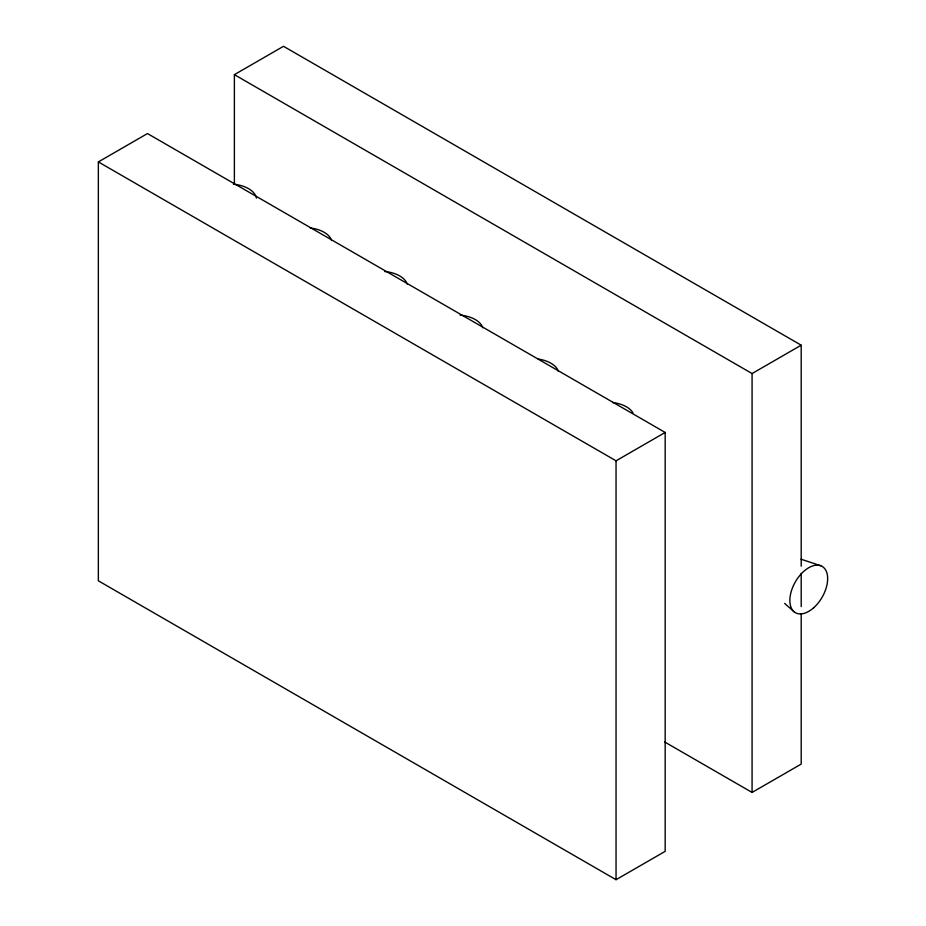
<?xml version="1.0" encoding="UTF-8"?>
<svg xmlns="http://www.w3.org/2000/svg" width="926" height="926" viewBox="0 0 926 926"><rect width="100%" height="100%" fill="white"/><g stroke="black" fill="none" stroke-linecap="round" stroke-linejoin="round"><path stroke-width="1.39" d="M234.382 184.436L234.382 74.659L283.506 46.3L801.198 345.19L801.198 566.18M98.353 161.923L147.477 133.564L665.169 432.454L665.169 851.341L616.045 879.7L98.353 580.81L98.353 161.923L616.045 460.812L665.169 432.454M234.382 74.659L752.074 373.548L801.198 345.19M664.544 741.9L752.074 792.436L801.198 764.077L801.198 613.857M801.094 559.211L820.749 565.751M784.646 603.439L794.149 611.808M801.198 573.402L801.198 606.634M752.074 373.548L752.074 792.436M616.045 460.812L616.045 879.7M612.526 402.497A27.41 15.823 0 0 1 632.933 412.788M538.156 359.033A27.386 15.811 0 0 1 558.413 371.453M460.153 315.118A27.386 15.811 0 0 1 482.828 327.816M384.579 271.48A27.386 15.811 0 0 1 407.255 284.189M310.222 227.97A27.386 15.811 0 0 1 331.682 240.552M233.433 184.216A27.386 15.811 0 0 1 256.409 198.083M813.653 607.792A26.715 15.429 -60 0 0 822.114 566.399A26.715 15.429 -60 0 0 790.503 594.423A26.715 15.429 -60 0 0 813.653 607.792"/></g></svg>
